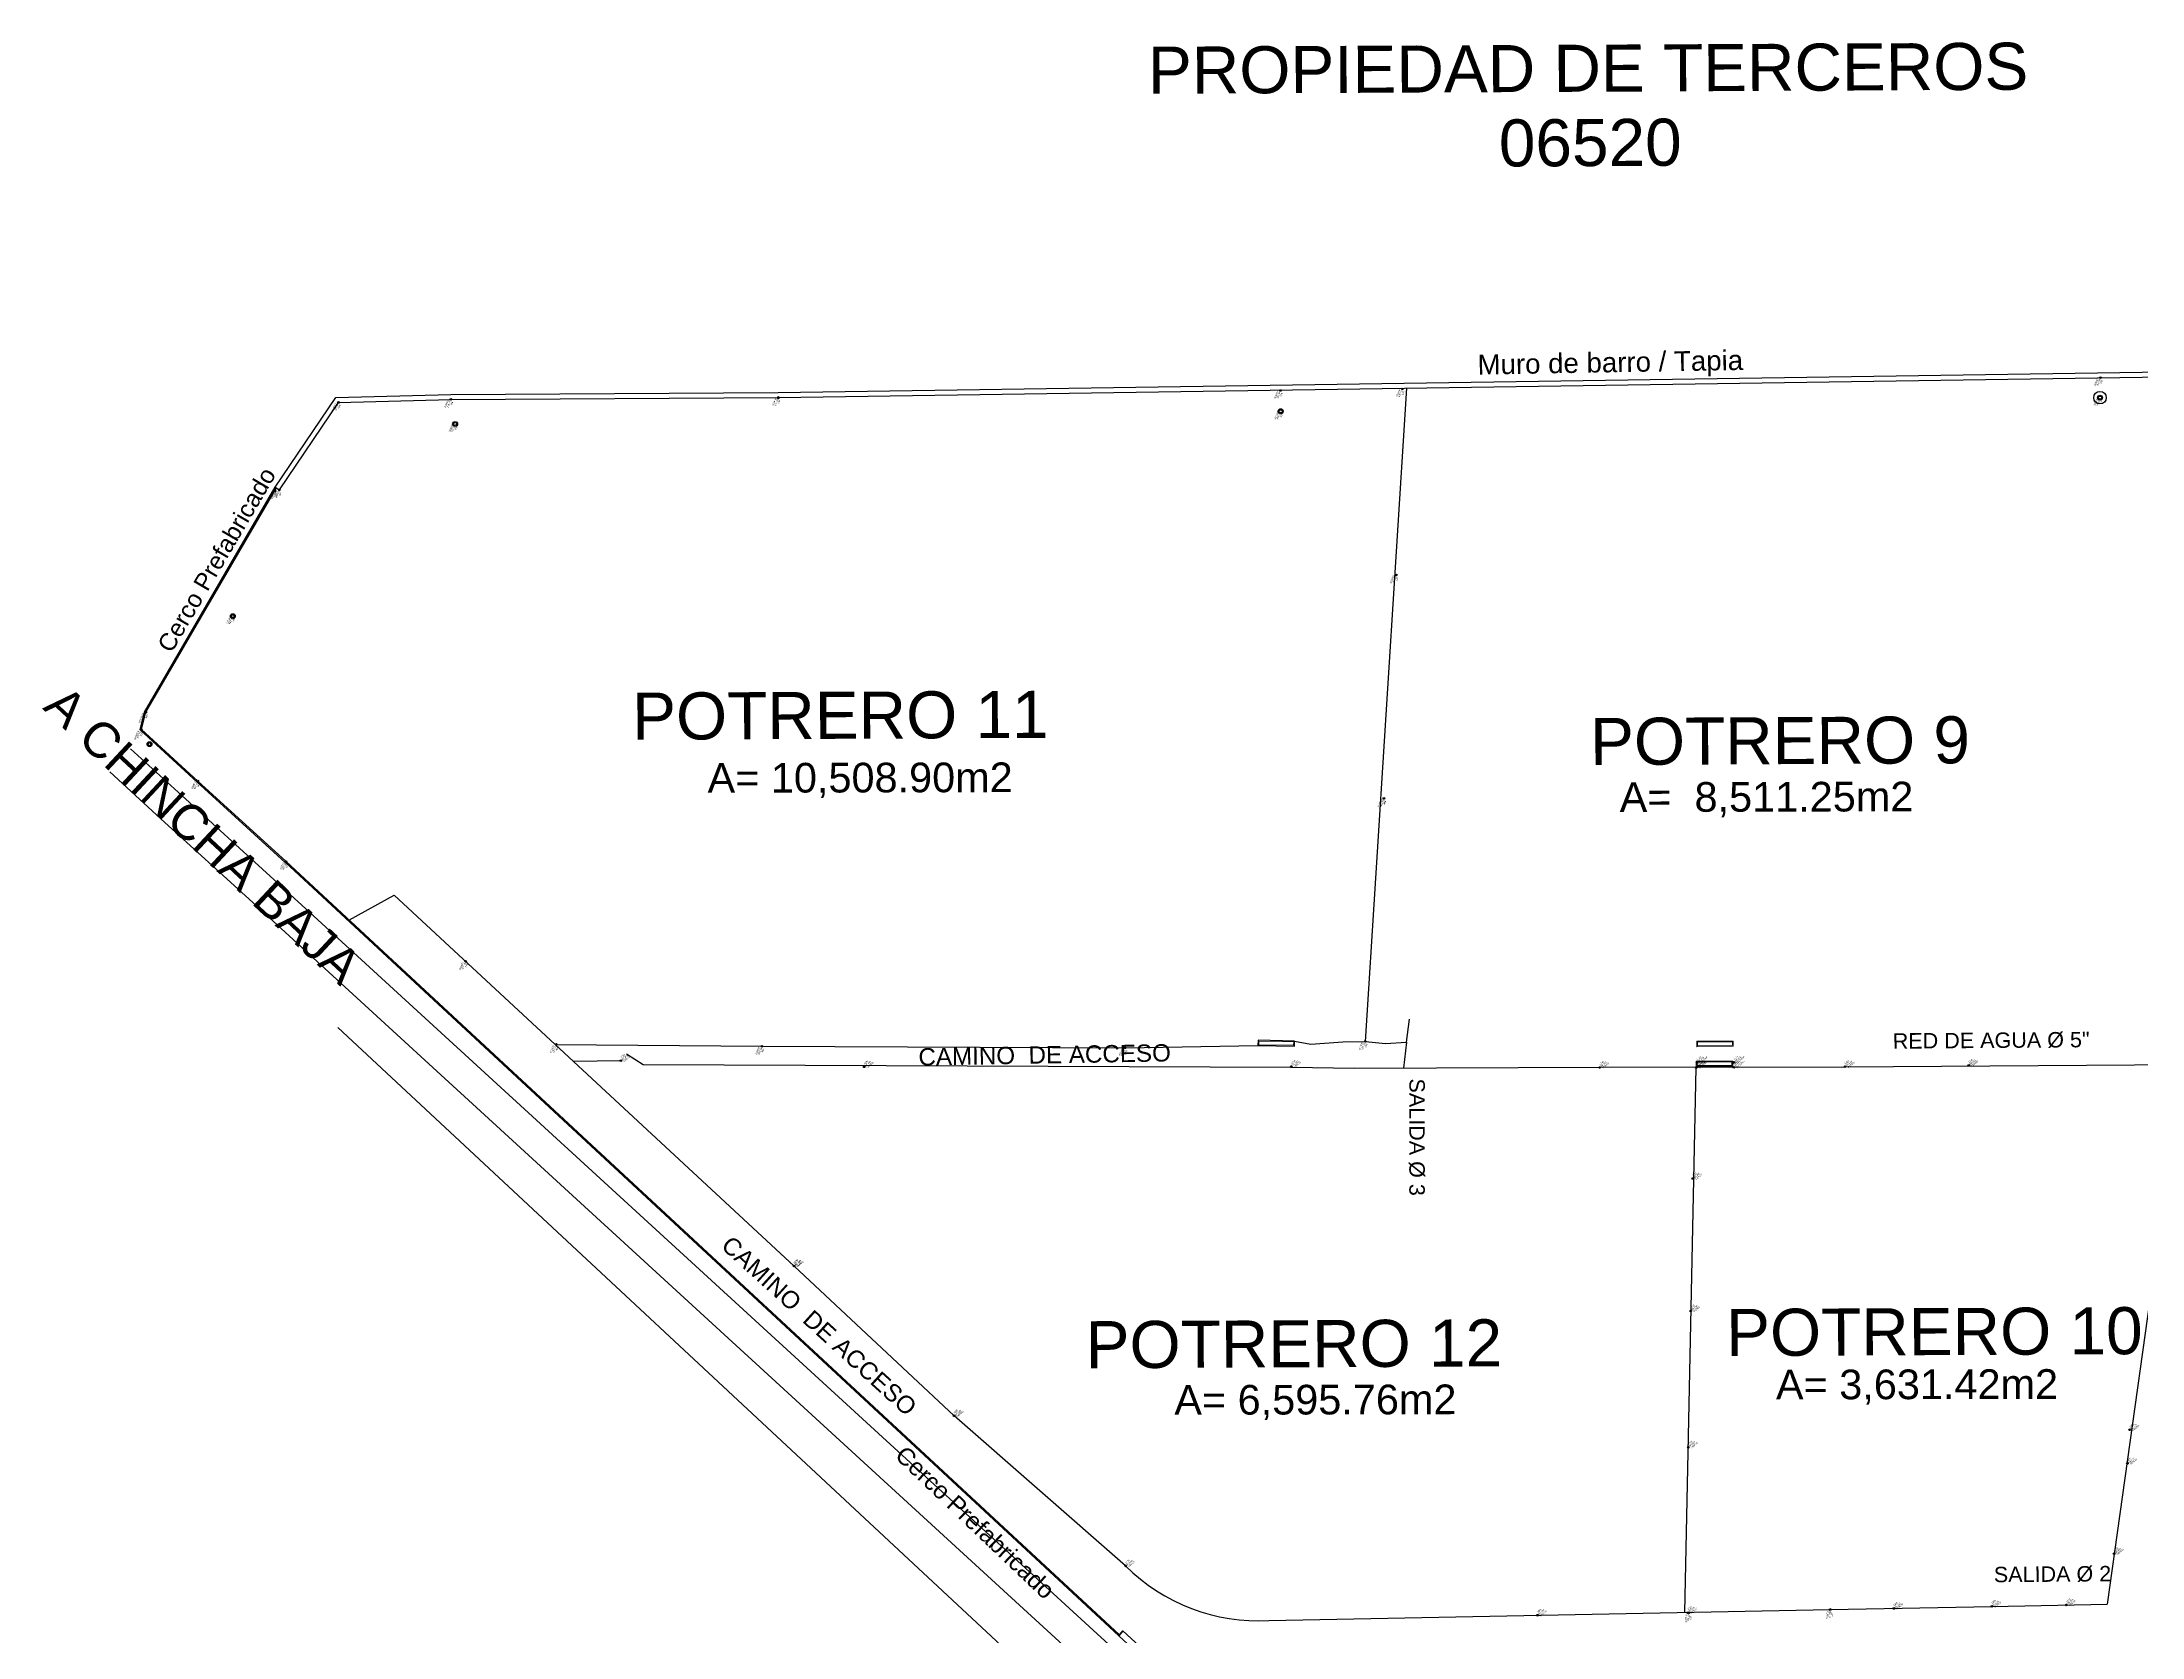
# Model space of a CAD drawing. Header units: metres. Extents: x -4524 to 2222, y -1534 to 2985.
# Drawn here: x -4524.4 to -4269.3, y 2754.3 to 2948 of the extents above; entities that cross this region are included whole.
import ezdxf
from ezdxf.enums import TextEntityAlignment as Align

# ---------------------------------------------------------------- set-up
doc = ezdxf.new("R2010")
doc.units = ezdxf.units.M
doc.header["$LTSCALE"] = 25.4
doc.header["$MEASUREMENT"] = 0
doc.layers.add('51', color=7, linetype='Continuous')
doc.styles.add('ARIAL', font='')
doc.styles.add('CUADROS', font='')
doc.styles.get('ARIAL').set_extended_font_data('Arial')
doc.styles.get('CUADROS').set_extended_font_data('Arial')

# ---------------------------------------------------------------- blocks, each defined once
blk = doc.blocks.new('POSTE')
at = {"color": 2}
blk.add_circle((0, 0), 0.8, dxfattribs=at)
at = {"color": 1}
blk.add_circle((0, 0), 0.5, dxfattribs=at)

msp = doc.modelspace()

# ---------------------------------------------------------------- linework, layer by layer
at = {"color": 30, "true_color": 0xf26722}
for p, q in [((-4434.94, 2905.45), (-4256.82, 2908.12)), ((-4434.93, 2904.85), (-4256.81, 2907.52)), ((-4496.04, 2893.97), (-4488.7, 2904.85)), ((-4495.54, 2893.64), (-4488.37, 2904.26)), ((-4488.7, 2904.85), (-4474.73, 2905.23)), ((-4488.37, 2904.26), (-4474.71, 2904.63)), ((-4474.72, 2905.23), (-4434.94, 2905.45)), ((-4474.71, 2904.63), (-4434.93, 2904.85)), ((-4496.04, 2893.97), (-4495.54, 2893.64)), ((-4393.07, 2755.07), (-4393.58, 2754.45)), ((-4393.07, 2755.07), (-4393.58, 2754.45)), ((-4393.58, 2754.45), (-4393.07, 2755.07)), ((-4393.07, 2755.07), (-4390.57, 2752.76)), ((-4393.58, 2754.45), (-4391.44, 2752.47))]:
    msp.add_line(p, q, dxfattribs=at)
at = {"linetype": 'Continuous'}
for p, q in [((-4373.93, 2905.71), (-4373.93, 2905.71)), ((-4373.93, 2905.71), (-4373.93, 2905.71)), ((-4359.14, 2905.9), (-4359.14, 2905.9)), ((-4359.14, 2905.9), (-4359.14, 2905.9)), ((-4274.32, 2907.27), (-4274.32, 2907.27)), ((-4274.32, 2907.27), (-4274.32, 2907.27)), ((-4488.37, 2904.26), (-4488.37, 2904.26)), ((-4488.37, 2904.26), (-4488.37, 2904.26)), ((-4474.71, 2904.63), (-4474.71, 2904.63)), ((-4474.71, 2904.63), (-4474.71, 2904.63)), ((-4434.93, 2904.85), (-4434.93, 2904.85)), ((-4434.93, 2904.85), (-4434.93, 2904.85)), ((-4373.92, 2903.19), (-4373.92, 2903.19)), ((-4373.92, 2903.19), (-4373.92, 2903.19)), ((-4274.39, 2904.84), (-4274.39, 2904.84)), ((-4274.39, 2904.84), (-4274.39, 2904.84)), ((-4474.2, 2901.64), (-4474.2, 2901.64)), ((-4474.2, 2901.64), (-4474.2, 2901.64)), ((-4496.08, 2893.52), (-4496.08, 2893.52)), ((-4496.08, 2893.52), (-4496.08, 2893.52)), ((-4495.54, 2893.64), (-4495.54, 2893.64)), ((-4495.54, 2893.64), (-4495.54, 2893.64)), ((-4359.86, 2883.31), (-4359.86, 2883.31)), ((-4359.86, 2883.31), (-4359.86, 2883.31)), ((-4501.2, 2878.3), (-4501.2, 2878.3)), ((-4501.2, 2878.3), (-4501.2, 2878.3)), ((-4511.77, 2866.64), (-4511.77, 2866.64)), ((-4511.77, 2866.64), (-4511.77, 2866.64)), ((-4512.31, 2864.54), (-4512.31, 2864.54)), ((-4512.31, 2864.54), (-4512.31, 2864.54)), ((-4505.46, 2858.28), (-4505.46, 2858.28)), ((-4505.46, 2858.28), (-4505.46, 2858.28)), ((-4361.38, 2856.17), (-4361.38, 2856.17)), ((-4361.38, 2856.17), (-4361.38, 2856.17)), ((-4361.38, 2856.17), (-4361.38, 2856.17)), ((-4361.38, 2856.17), (-4361.38, 2856.17)), ((-4494.74, 2848.5), (-4494.74, 2848.5)), ((-4494.74, 2848.5), (-4494.74, 2848.5)), ((-4472.92, 2836.37), (-4472.92, 2836.37)), ((-4472.92, 2836.37), (-4472.92, 2836.37)), ((-4363.63, 2826.66), (-4363.63, 2826.66)), ((-4363.63, 2826.66), (-4363.63, 2826.66)), ((-4461.9, 2826.29), (-4461.9, 2826.29)), ((-4461.9, 2826.29), (-4461.9, 2826.29)), ((-4461.9, 2826.29), (-4461.9, 2826.29)), ((-4461.9, 2826.29), (-4461.9, 2826.29)), ((-4454.06, 2824.32), (-4454.06, 2824.32)), ((-4454.06, 2824.32), (-4454.06, 2824.32)), ((-4436.91, 2826.07), (-4436.91, 2826.07)), ((-4436.91, 2826.07), (-4436.91, 2826.07)), ((-4392.8, 2825.88), (-4392.8, 2825.88)), ((-4392.8, 2825.88), (-4392.8, 2825.88)), ((-4323.35, 2824.08), (-4323.35, 2824.08)), ((-4323.35, 2824.08), (-4323.35, 2824.08)), ((-4318.85, 2824.12), (-4318.85, 2824.12)), ((-4318.85, 2824.12), (-4318.85, 2824.12)), ((-4424.51, 2823.58), (-4424.51, 2823.58)), ((-4424.51, 2823.58), (-4424.51, 2823.58)), ((-4372.62, 2823.61), (-4372.62, 2823.61)), ((-4372.62, 2823.61), (-4372.62, 2823.61)), ((-4335.16, 2823.49), (-4335.16, 2823.49)), ((-4335.16, 2823.49), (-4335.16, 2823.49)), ((-4323.44, 2823.49), (-4323.44, 2823.49)), ((-4323.44, 2823.49), (-4323.44, 2823.49)), ((-4323.38, 2823.53), (-4323.38, 2823.53)), ((-4323.38, 2823.53), (-4323.38, 2823.53)), ((-4318.87, 2823.52), (-4318.87, 2823.52)), ((-4318.87, 2823.52), (-4318.87, 2823.52)), ((-4305.36, 2823.59), (-4305.36, 2823.59)), ((-4305.36, 2823.59), (-4305.36, 2823.59)), ((-4290.33, 2823.74), (-4290.33, 2823.74)), ((-4290.33, 2823.74), (-4290.33, 2823.74)), ((-4323.84, 2810), (-4323.84, 2810)), ((-4323.84, 2810), (-4323.84, 2810)), ((-4433.03, 2799.38), (-4433.03, 2799.38)), ((-4433.03, 2799.38), (-4433.03, 2799.38)), ((-4433.02, 2799.39), (-4433.02, 2799.39)), ((-4433.02, 2799.39), (-4433.02, 2799.39)), ((-4324.11, 2793.91), (-4324.11, 2793.91)), ((-4324.11, 2793.91), (-4324.11, 2793.91)), ((-4413.58, 2781.19), (-4413.58, 2781.19)), ((-4413.58, 2781.19), (-4413.58, 2781.19)), ((-4270.78, 2779.49), (-4270.78, 2779.49)), ((-4270.78, 2779.49), (-4270.78, 2779.49)), ((-4324.39, 2777.37), (-4324.39, 2777.37)), ((-4324.39, 2777.37), (-4324.39, 2777.37)), ((-4271.05, 2775.41), (-4271.05, 2775.41)), ((-4271.05, 2775.41), (-4271.05, 2775.41)), ((-4392.75, 2762.96), (-4392.75, 2762.96)), ((-4392.75, 2762.96), (-4392.75, 2762.96)), ((-4272.67, 2764.44), (-4272.67, 2764.44)), ((-4272.67, 2764.44), (-4272.67, 2764.44)), ((-4307.17, 2757.66), (-4307.17, 2757.66)), ((-4307.17, 2757.66), (-4307.17, 2757.66)), ((-4299.44, 2757.79), (-4299.44, 2757.79)), ((-4299.44, 2757.79), (-4299.44, 2757.79)), ((-4287.53, 2758.05), (-4287.53, 2758.05)), ((-4287.53, 2758.05), (-4287.53, 2758.05)), ((-4278.48, 2758.23), (-4278.48, 2758.23)), ((-4278.48, 2758.23), (-4278.48, 2758.23)), ((-4342.72, 2756.97), (-4342.72, 2756.97)), ((-4342.72, 2756.97), (-4342.72, 2756.97)), ((-4324.45, 2757.29), (-4324.45, 2757.29)), ((-4324.45, 2757.29), (-4324.45, 2757.29)), ((-4324.37, 2757.25), (-4324.37, 2757.25)), ((-4324.37, 2757.25), (-4324.37, 2757.25))]:
    msp.add_line(p, q, dxfattribs=at)
at = {"color": 7, "lineweight": 30}
for p, q in [((-4363.63, 2826.66), (-4358.59, 2905.99)), ((-4487.09, 2841.4), (-4481.6, 2844.43)), ((-4481.6, 2844.43), (-4433.03, 2799.38)), ((-4358.61, 2826.57), (-4358.27, 2829.38)), ((-4372.23, 2826.69), (-4370.27, 2826.34)), ((-4370.27, 2826.34), (-4366.36, 2826.61)), ((-4366.36, 2826.61), (-4363.63, 2826.66)), ((-4363.63, 2826.66), (-4361.17, 2826.42)), ((-4361.17, 2826.42), (-4358.61, 2826.57)), ((-4358.61, 2826.57), (-4359, 2823.4)), ((-4462.05, 2826.29), (-4436.91, 2826.07)), ((-4454.06, 2824.32), (-4459.81, 2824.21)), ((-4451.35, 2823.8), (-4453.37, 2825.09)), ((-4436.91, 2826.07), (-4392.8, 2825.88)), ((-4392.8, 2825.88), (-4376.68, 2826.16)), ((-4305.36, 2823.59), (-4264.33, 2823.87)), ((-4264.33, 2823.87), (-4273.53, 2758.33)), ((-4372.62, 2823.51), (-4451.35, 2823.8)), ((-4364.91, 2823.37), (-4372.62, 2823.51)), ((-4335.16, 2823.49), (-4364.91, 2823.37)), ((-4323.38, 2823.53), (-4335.16, 2823.49)), ((-4324.81, 2757.32), (-4323.44, 2823.49)), ((-4323.38, 2823.53), (-4305.36, 2823.59)), ((-4413.58, 2781.19), (-4433.03, 2799.38)), ((-4392.75, 2762.96), (-4413.58, 2781.19)), ((-4375.35, 2756.34, 97.5), (-4307.17, 2757.66)), ((-4307.17, 2757.66), (-4287.53, 2758.05)), ((-4287.53, 2758.05), (-4273.53, 2758.33))]:
    msp.add_line(p, q, dxfattribs=at)
for p, q in [((-4511.91, 2866.66), (-4496.04, 2893.97)), ((-4511.77, 2866.64), (-4495.88, 2893.87)), ((-4512.44, 2864.48), (-4511.91, 2866.66)), ((-4512.31, 2864.54), (-4511.77, 2866.64)), ((-4512.44, 2864.48), (-4505.55, 2858.16)), ((-4512.31, 2864.54), (-4505.46, 2858.28)), ((-4494.84, 2848.39), (-4505.56, 2858.17)), ((-4494.74, 2848.5), (-4505.46, 2858.28)), ((-4496.66, 2846.74), (-4507.38, 2856.52)), ((-4499.21, 2843.92), (-4509.93, 2853.7)), ((-4494.86, 2848.41), (-4393.58, 2754.45)), ((-4494.73, 2848.49), (-4393.48, 2754.57)), ((-4488.44, 2828.34), (-4398.45, 2744.54))]:
    msp.add_line(p, q)
at = {"color": 1}
for p, q in [((-4513.61, 2862.21), (-4507.39, 2856.53)), ((-4516.15, 2859.39), (-4509.93, 2853.71)), ((-4496.66, 2846.74), (-4392.34, 2751.19)), ((-4499.21, 2843.92), (-4394.89, 2748.37))]:
    msp.add_line(p, q, dxfattribs=at)
at = {"color": 7, "lineweight": 30}
msp.add_lwpolyline([(-4376.68, 2826.16), (-4372.25, 2826.09), (-4372.23, 2826.69), (-4376.65, 2826.81)], close=True, dxfattribs=at)
at = {"color": 4, "lineweight": 20}
for points in [[(-4376.68, 2826.16), (-4372.25, 2826.09), (-4372.23, 2826.69), (-4376.65, 2826.81)], [(-4376.57, 2826.26), (-4372.35, 2826.19), (-4372.33, 2826.6), (-4376.55, 2826.7)], [(-4323.38, 2826.02), (-4318.95, 2826.1), (-4318.95, 2826.7), (-4323.37, 2826.67)], [(-4323.28, 2826.12), (-4319.05, 2826.2), (-4319.05, 2826.6), (-4323.27, 2826.57)], [(-4323.43, 2823.62), (-4319, 2823.65), (-4318.99, 2824.26), (-4323.46, 2824.24)], [(-4323.34, 2823.72), (-4319.1, 2823.75), (-4319.1, 2824.16), (-4323.36, 2824.14)]]:
    msp.add_lwpolyline(points, close=True, dxfattribs=at)
at = {"linetype": 'Continuous'}
for centre in [(-4373.93, 2905.71), (-4359.14, 2905.9), (-4274.32, 2907.27), (-4488.37, 2904.26), (-4474.71, 2904.63), (-4496.08, 2893.52), (-4495.54, 2893.64), (-4359.86, 2883.31), (-4511.77, 2866.64), (-4512.31, 2864.54), (-4505.46, 2858.28), (-4361.38, 2856.17), (-4361.38, 2856.17), (-4494.74, 2848.5), (-4472.92, 2836.37), (-4363.63, 2826.66), (-4461.9, 2826.29), (-4461.9, 2826.29), (-4454.06, 2824.32), (-4436.91, 2826.07), (-4392.8, 2825.88), (-4323.35, 2824.08), (-4318.85, 2824.12), (-4424.51, 2823.58), (-4372.62, 2823.61), (-4335.16, 2823.49), (-4323.44, 2823.49), (-4323.38, 2823.53), (-4318.87, 2823.52), (-4305.36, 2823.59), (-4290.33, 2823.74), (-4323.84, 2810), (-4433.03, 2799.38), (-4433.02, 2799.39), (-4324.11, 2793.91), (-4413.58, 2781.19), (-4270.78, 2779.49), (-4324.39, 2777.37), (-4271.05, 2775.41), (-4392.75, 2762.96), (-4272.67, 2764.44), (-4307.17, 2757.66), (-4299.44, 2757.79), (-4287.53, 2758.05), (-4278.48, 2758.23), (-4342.72, 2756.97), (-4324.45, 2757.29), (-4324.37, 2757.25)]:
    msp.add_circle(centre, 0.1, dxfattribs=at)
msp.add_circle((-4274.39, 2904.84), 0.768)
at = {"color": 30, "lineweight": 50, "true_color": 0xf26722}
msp.add_circle((-4434.93, 2904.85), 0.1, dxfattribs=at)
at = {"color": 7, "lineweight": 30}
msp.add_arc((-4376.68, 2779.01, -97.5), 22.71, 224.9674, 273.3755, dxfattribs=at)

# ---------------------------------------------------------------- block references
at = {"color": 30, "lineweight": 50, "true_color": 0xf26722, "xscale": 0.3750000000000119, "yscale": 0.3750000000000119, "zscale": 0.125, "rotation": 22.72753844802789}
for p in [(-4373.92, 2903.19), (-4274.39, 2904.84), (-4474.2, 2901.64), (-4501.2, 2878.3), (-4511.32, 2862.76)]:
    msp.add_blockref('POSTE', p, dxfattribs=at)

# ---------------------------------------------------------------- texts
at = {"color": 4, "style": 'ARIAL'}
for s, height, rotation, p in [('RED DE AGUA Ø 5"', 1.8741, 0.4416, (-4299.56, 2825.77, -100.5)), ('SALIDA Ø 3', 1.874, 269.9716, (-4358.28, 2822.16)), ('SALIDA Ø 2', 1.874, 0.492, (-4287.28, 2760.97))]:
    msp.add_text(s, height=height, rotation=rotation, dxfattribs=at).set_placement(p)
at = {"color": 3, "char_height": 0.2, "attachment_point": 4}
for s, insert, rotation in [('PARED', (-4374.27, 2905.63), 248.0259), ('PARED', (-4359.48, 2905.82), 248.0259), ('PARED', (-4274.66, 2907.19), 248.0259), ('ESQUINA', (-4488.71, 2904.18), 248.0259), ('PARED', (-4475.05, 2904.54), 248.0259), ('PARED', (-4435.27, 2904.77), 248.0259), ('POSTE', (-4374.25, 2903.11), 248.0259), ('POSTE', (-4274.72, 2904.76), 248.0259), ('POSTE', (-4474.54, 2901.56), 248.0259), ('CERCO', (-4496.42, 2893.44), 248.0259), ('PIRCA', (-4495.88, 2893.56), 248.0259), ('CERCO', (-4360.2, 2883.23), 248.0259), ('POSTE', (-4501.54, 2878.22), 248.0259), ('ESQUINA', (-4512.1, 2866.55), 248.0259), ('ESQUINA', (-4512.7, 2864.38), 248.0259), ('PARED', (-4505.79, 2858.2), 248.0259), ('CERCO', (-4361.71, 2856.09), 248.0259), ('CERCO', (-4361.71, 2856.09), 248.0259), ('PARED', (-4495.07, 2848.42), 248.0259), ('CERCO', (-4473.25, 2836.29), 248.0259), ('CERCO', (-4363.97, 2826.58), 248.0259), ('CERCO', (-4462.23, 2826.21), 248.0259), ('CERCO', (-4462.23, 2826.21), 248.0259), ('CERCO', (-4453.73, 2824.23), 39.446), ('CERCO', (-4437.25, 2825.99), 248.0259), ('CERCO', (-4424.18, 2823.49), 39.446), ('PARED', (-4393.14, 2825.79), 248.0259), ('CERCO', (-4372.29, 2823.52), 39.446), ('CERCO', (-4334.83, 2823.4), 39.446), ('CERCO', (-4323.11, 2823.4), 39.446), ('ESQUINA', (-4323.04, 2823.44), 39.446), ('ESQUINA', (-4323.01, 2823.99), 39.446), ('ESQUINA', (-4318.54, 2823.43), 39.446), ('ESQUINA', (-4318.52, 2824.03), 39.446), ('CERCO', (-4305.02, 2823.5), 39.446), ('CERCO', (-4290, 2823.65), 39.446), ('CERCO', (-4323.51, 2809.91), 39.446), ('CERCO', (-4432.7, 2799.29), 39.446), ('CERCO', (-4432.68, 2799.3), 39.446), ('CERCO', (-4323.78, 2793.82), 39.446), ('CERCO', (-4413.25, 2781.11), 39.446), ('CERCO', (-4270.45, 2779.4), 39.446), ('CERCO', (-4324.06, 2777.29), 39.446), ('CERCO', (-4270.72, 2775.32), 39.446), ('CERCO', (-4392.42, 2762.87), 39.446), ('CERCO', (-4272.34, 2764.35), 39.446), ('CERCO', (-4324.11, 2757.2), 39.446), ('CERCO', (-4299.1, 2757.7), 39.446), ('CERCO', (-4287.2, 2757.96), 39.446), ('CERCO', (-4278.15, 2758.14), 39.446), ('CERCO', (-4342.38, 2756.88), 39.446), ('CERCO', (-4324.66, 2757.07), 266.2776), ('CERCO', (-4307.46, 2757.48), 266.2776)]:
    msp.add_mtext(s, dxfattribs=dict(at, insert=insert, rotation=rotation))
at = {"color": 1, "char_height": 0.2, "attachment_point": 4}
for s, insert, rotation in [('98.281', (-4374.01, 2905.53), 248.0259), ('98.329', (-4359.22, 2905.72), 248.0259), ('98.789', (-4274.4, 2907.09), 248.0259), ('97.830', (-4488.45, 2904.07), 248.0259), ('97.477', (-4474.79, 2904.44), 248.0259), ('97.723', (-4435.01, 2904.66), 248.0259), ('97.850', (-4373.99, 2903.01), 248.0259), ('98.516', (-4274.46, 2904.65), 248.0259), ('97.171', (-4474.28, 2901.46), 248.0259), ('97.692', (-4496.16, 2893.33), 248.0259), ('97.696', (-4495.62, 2893.45), 248.0259), ('98.343', (-4359.94, 2883.12), 248.0259), ('97.294', (-4501.28, 2878.12), 248.0259), ('97.391', (-4511.84, 2866.45), 248.0259), ('97.315', (-4512.44, 2864.28), 248.0259), ('97.356', (-4505.53, 2858.09), 248.0259), ('98.189', (-4361.45, 2855.99), 248.0259), ('98.189', (-4361.46, 2855.99), 248.0259), ('97.398', (-4494.81, 2848.31), 248.0259), ('97.272', (-4472.99, 2836.19), 248.0259), ('98.045', (-4363.71, 2826.47), 248.0259), ('97.137', (-4461.97, 2826.1), 248.0259), ('97.137', (-4461.97, 2826.1), 248.0259), ('97.302', (-4453.9, 2824.45), 39.446), ('97.350', (-4436.99, 2825.88), 248.0259), ('97.465', (-4424.36, 2823.71), 39.446), ('97.736', (-4392.88, 2825.69), 248.0259), ('97.960', (-4372.46, 2823.74), 39.446), ('98.360', (-4335.01, 2823.62), 39.446), ('98.402', (-4323.29, 2823.61), 39.446), ('98.444', (-4323.22, 2823.66), 39.446), ('98.428', (-4323.19, 2824.21), 39.446), ('98.371', (-4318.72, 2823.65), 39.446), ('98.414', (-4318.69, 2824.25), 39.446), ('98.533', (-4305.2, 2823.72), 39.446), ('98.654', (-4290.18, 2823.87), 39.446), ('98.346', (-4323.69, 2810.12), 39.446), ('97.190', (-4432.88, 2799.5), 39.446), ('97.193', (-4432.86, 2799.52), 39.446), ('98.266', (-4323.96, 2794.04), 39.446), ('97.189', (-4413.42, 2781.32), 39.446), ('98.099', (-4324.24, 2777.5), 39.446), ('98.728', (-4270.62, 2779.62), 39.446), ('98.714', (-4270.9, 2775.53), 39.446), ('97.500', (-4392.6, 2763.09), 39.446), ('98.604', (-4272.51, 2764.57), 39.446), ('97.783', (-4342.56, 2757.1), 39.446), ('97.931', (-4324.29, 2757.41), 39.446), ('98.222', (-4299.28, 2757.91), 39.446), ('98.425', (-4287.38, 2758.18), 39.446), ('98.496', (-4278.32, 2758.36), 39.446), ('97.929', (-4324.38, 2757.05), 266.2776), ('98.114', (-4307.18, 2757.46), 266.2776)]:
    msp.add_mtext(s, dxfattribs=dict(at, insert=insert, rotation=rotation))
at = {"color": 2, "char_height": 0.2, "attachment_point": 4}
for s, insert, rotation in [('925', (-4358.96, 2905.61), 248.0259), ('922', (-4274.14, 2906.98), 248.0259), ('950', (-4488.19, 2903.97), 248.0259), ('951', (-4474.53, 2904.34), 248.0259), ('953', (-4434.75, 2904.56), 248.0259), ('954', (-4373.75, 2905.42), 248.0259), ('921', (-4274.2, 2904.55), 248.0259), ('952', (-4474.02, 2901.35), 248.0259), ('955', (-4373.73, 2902.9), 248.0259), ('948', (-4495.9, 2893.23), 248.0259), ('949', (-4495.36, 2893.35), 248.0259), ('927', (-4359.68, 2883.02), 248.0259), ('947', (-4501.02, 2878.01), 248.0259), ('946', (-4511.58, 2866.35), 248.0259), ('945', (-4512.18, 2864.17), 248.0259), ('944', (-4505.27, 2857.99), 248.0259), ('931', (-4361.2, 2855.88), 248.0259), ('930', (-4361.19, 2855.88), 248.0259), ('943', (-4494.55, 2848.21), 248.0259), ('942', (-4472.73, 2836.08), 248.0259), ('941', (-4461.71, 2826), 248.0259), ('940', (-4461.71, 2826), 248.0259), ('1233', (-4454.08, 2824.67), 39.446), ('936', (-4436.73, 2825.78), 248.0259), ('1235', (-4424.53, 2823.92), 39.446), ('935', (-4392.62, 2825.59), 248.0259), ('1238', (-4372.64, 2823.95), 39.446), ('933', (-4363.45, 2826.37), 248.0259), ('1240', (-4335.19, 2823.84), 39.446), ('1209', (-4323.47, 2823.83), 39.446), ('1216', (-4323.4, 2823.88), 39.446), ('1215', (-4323.37, 2824.42), 39.446), ('1214', (-4318.9, 2823.87), 39.446), ('1213', (-4318.87, 2824.46), 39.446), ('1207', (-4305.38, 2823.94), 39.446), ('1205', (-4290.36, 2824.08), 39.446), ('1211', (-4323.87, 2810.34), 39.446), ('1228', (-4433.06, 2799.72), 39.446), ('1230', (-4433.04, 2799.74), 39.446), ('1218', (-4324.14, 2794.25), 39.446), ('1226', (-4413.6, 2781.54), 39.446), ('1219', (-4324.42, 2777.72), 39.446), ('1202', (-4270.8, 2779.84), 39.446), ('1217', (-4271.07, 2775.75), 39.446), ('1212', (-4272.69, 2764.79), 39.446), ('1223', (-4392.77, 2763.3), 39.446), ('1221', (-4342.74, 2757.31), 39.446), ('1220', (-4324.47, 2757.63), 39.446), ('1206', (-4299.46, 2758.13), 39.446), ('1208', (-4287.55, 2758.4), 39.446), ('1210', (-4278.5, 2758.58), 39.446), ('1118', (-4324.1, 2757.04), 266.2776), ('1117', (-4306.9, 2757.44), 266.2776)]:
    msp.add_mtext(s, dxfattribs=dict(at, insert=insert, rotation=rotation))
at = {"layer": '51', "color": 7, "linetype": 'Continuous', "style": 'CUADROS'}
for s, height, rotation, p in [('PROPIEDAD DE TERCEROS', 5.7166, 0.2709, (-4390.02, 2941.74)), ('06520', 5.717, 0.2709, (-4347.4, 2932.91)), ('A CHINCHA BAJA', 4.2874, 317.0216, (-4524.39, 2867.09)), ('CAMINO  DE ACCESO', 2.1017, 0.9644, (-4417.9, 2823.72)), ('CAMINO  DE ACCESO', 2.1017, 317.724, (-4442.02, 2801.66))]:
    msp.add_text(s, height=height, rotation=rotation, dxfattribs=at).set_placement(p)
for s, height, rotation, p in [('Muro de barro / Tapia', 2.4019, 1.0075, (-4333.87, 2908.83)), ('Cerco Prefabricado', 2.1017, 59.6539, (-4503.21, 2885.18)), ('POTRERO 11', 5.717, 0.2709, (-4427.4, 2866.27)), ('POTRERO 9', 5.717, 0.2709, (-4313.26, 2863.19)), ('POTRERO 10', 5.717, 0.2709, (-4294.51, 2791.42, 1)), ('POTRERO 12', 5.717, 0.2709, (-4372.31, 2789.94, -97.5)), ('Cerco Prefabricado', 2.1017, 316.4263, (-4410.99, 2768.27))]:
    msp.add_text(s, height=height, rotation=rotation, dxfattribs=at).set_placement(p, align=Align.MIDDLE)
at = {"layer": '51', "color": 7, "linetype": 'Continuous', "char_height": 3.6029, "width": 42.2187, "attachment_point": 1, "rotation": 0.1218, "style": 'CUADROS'}
for s, insert in [('A={\\fArial|b0|i0|c238|p34; 10},{\\fArial|b0|i0|c238|p34;508.90}m2', (-4443.54, 2860.46)), ('A={\\fArial|b0|i0|c238|p34;  8},{\\fArial|b0|i0|c238|p34;511.25}m2', (-4332.74, 2858.13)), ('A={\\fArial|b0|i0|c238|p34; 3},{\\fArial|b0|i0|c238|p34;631.4}2m2', (-4313.76, 2786.78)), ('A={\\fArial|b0|i0|c238|p34; 6},{\\fArial|b0|i0|c238|p34;595.7}6m2', (-4386.84, 2784.92))]:
    msp.add_mtext(s, dxfattribs=dict(at, insert=insert))

doc.saveas('drawing.dxf')
